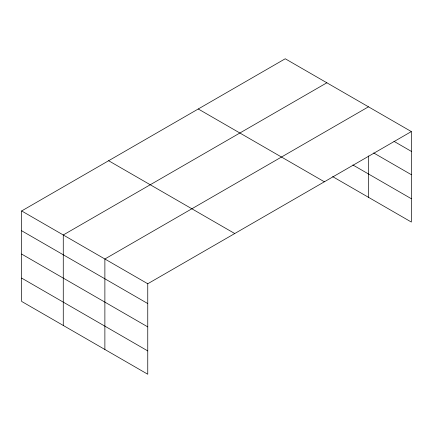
<?xml version="1.0" encoding="UTF-8"?>
<svg xmlns="http://www.w3.org/2000/svg" width="433" height="433" viewBox="0 0 433 433"><rect width="100%" height="100%" fill="white"/><g stroke="black" fill="none" stroke-linecap="round" stroke-linejoin="round"><path stroke-width="0.65" d="M411.35 131.572L285.244 58.764L21.65 210.947L21.65 301.428L147.756 374.236L147.756 283.756L411.35 131.572L411.35 222.053L332.636 176.61M326.861 82.79L63.267 234.973L63.267 325.454M368.472 106.816L104.878 258.999L104.878 349.48M393.97 141.337L411.35 151.377M373.69 152.957L411.35 174.699M352.868 164.962L411.35 198.731M198.26 108.986L324.366 181.79M108.634 160.73L234.74 233.533M21.65 210.947L147.756 283.756M21.65 230.751L147.756 303.56M21.65 254.074L147.756 326.883M21.65 278.105L147.756 350.914M368.472 155.95L368.472 197.296"/></g></svg>
